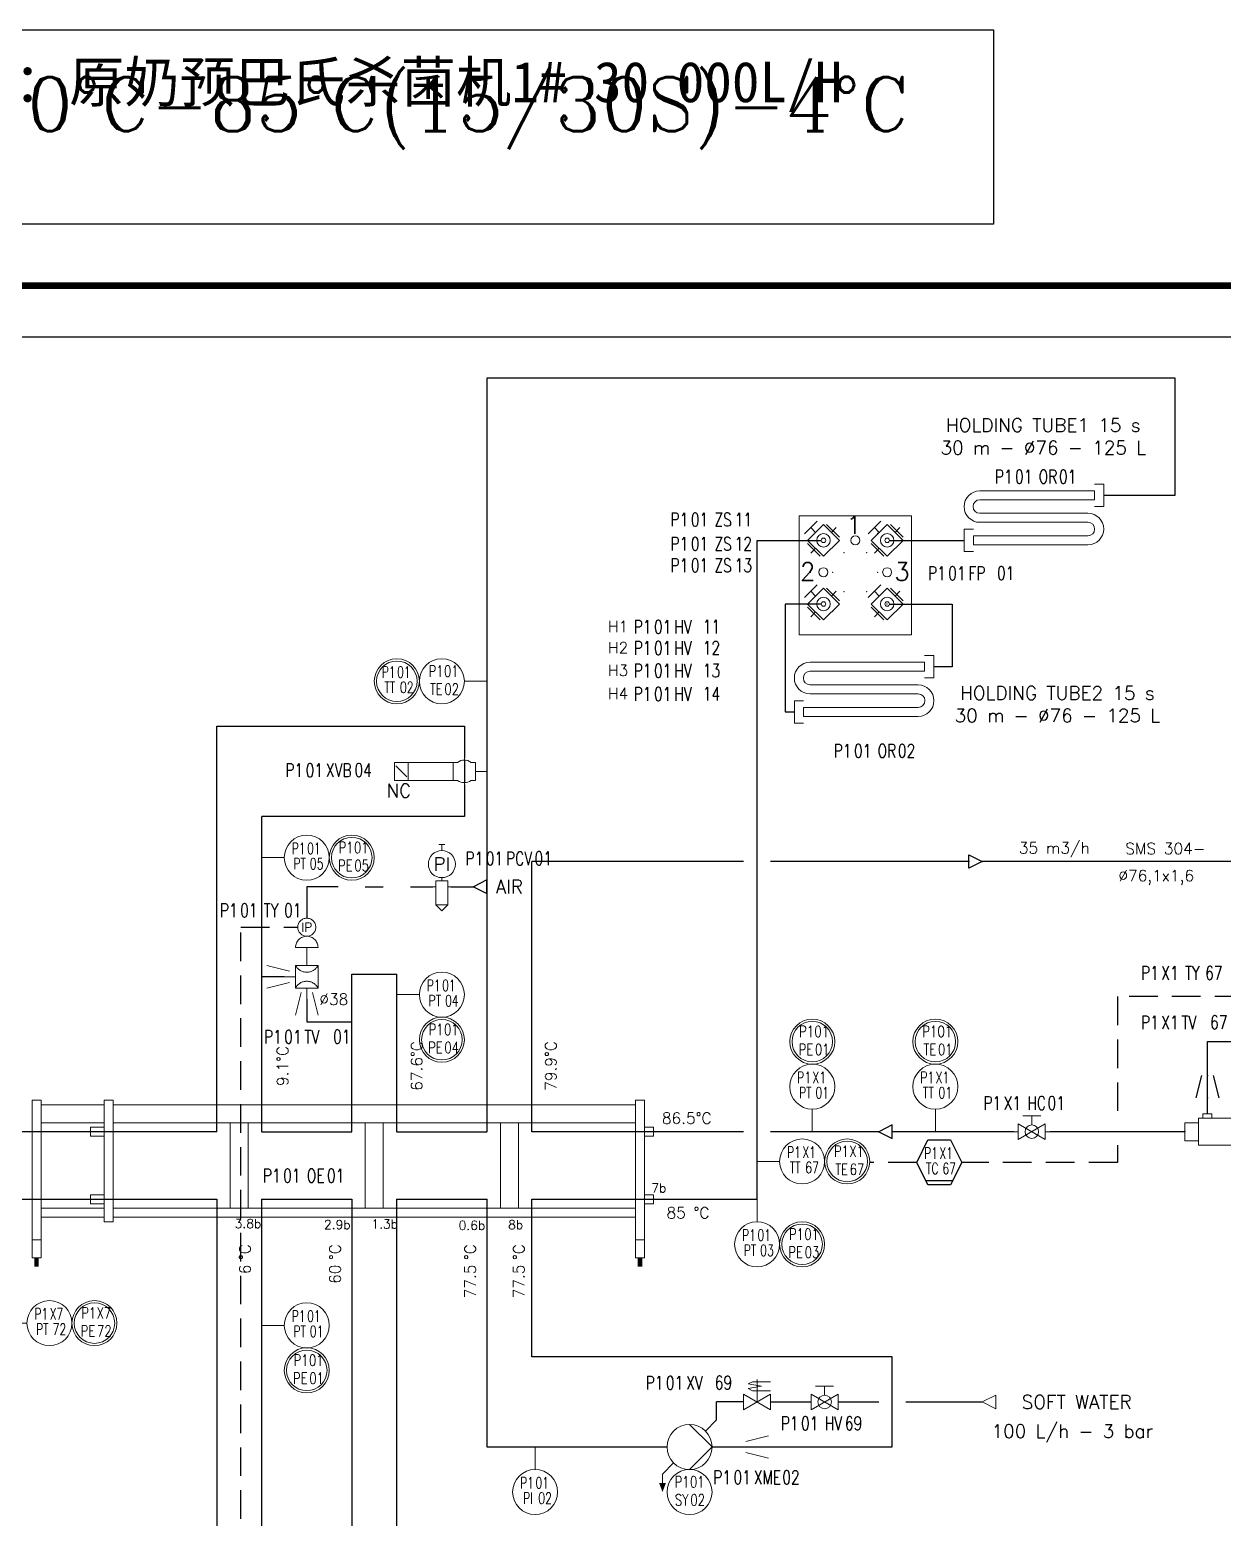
# Model space of a CAD drawing. Header units: inches. Extents: x 12482 to 13333, y 26366 to 27138.
# Drawn here: x 12854.5 to 13119.5, y 26807.5 to 27138 of the extents above; entities that cross this region are included whole.
import ezdxf
from ezdxf.enums import TextEntityAlignment as Align

# ---------------------------------------------------------------- set-up
doc = ezdxf.new("R2010")
doc.units = ezdxf.units.IN
doc.header["$MEASUREMENT"] = 0
doc.linetypes.add('ACAD_ISO02W100', pattern=[15, 12, -3])
doc.linetypes.add('DASHED2', pattern=[9.525, 6.35, -3.175])
for name, color, linetype, lineweight in [('31 Equipment', 7, 'Continuous', 9), ('33 Instruments Labels', 7, 'Continuous', 9), ('40 TXT Data', 7, 'Continuous', 9)]:
    doc.layers.add(name, color=color, linetype=linetype, lineweight=lineweight)
for name, color, linetype in [('LIAISON INSTRUMENTATION', 140, 'DASHED2'), ('MATERIEL-DIVERS', 7, 'Continuous'), ('POMPES', 7, 'Continuous'), ('REPERES', 7, 'Continuous'), ('techn-data', 7, 'Continuous'), ('techn-data-rouge', 1, 'Continuous'), ('TEXTES', 7, 'Continuous'), ('TITRE', 7, 'Continuous'), ('TUYAUTERIE-AIR INSTRUMENT', 3, 'Continuous'), ('TUYAUTERIE-EAU', 5, 'Continuous'), ('TUYAUTERIE-PROCESS', 30, 'Continuous'), ('TUYAUTERIE-VAPEUR INDUSTRIELLE', 231, 'Continuous'), ('TXT_ENG', 7, 'Continuous'), ('TXT_FR', 7, 'Continuous'), ('VANNES', 7, 'Continuous'), ('ZN', 1, 'Continuous')]:
    doc.layers.add(name, color=color, linetype=linetype)
doc.layers.get('33 Instruments Labels').off()
doc.layers.get('REPERES').off()
doc.styles.add('ROMANC', font='romanc')
doc.styles.add('ROMANS', font='ROMANS.SHX')

# ---------------------------------------------------------------- blocks, each defined once
blk = doc.blocks.new('APV-VLV-SSEAT-SW42-3')
at = {"layer": '31 Equipment', "ltscale": 38}
for p, q in [((1.25, 15.25), (-1.25, 12.75)), ((-2, 2.5), (-2, 1.5)), ((2, 2.5), (2, 1.5)), ((-2, -2.5), (-2, -1.5)), ((2, -2.5), (-2, -2.5)), ((-2, -2.5), (2, -2.5)), ((0, -2.5), (0, -5)), ((2, -2.5), (2, -1.5))]:
    blk.add_line(p, q, dxfattribs=at)
at = {"layer": '31 Equipment'}
for p, q in [((-4, 0), (-2.5, 0)), ((2.5, 0), (4, 0))]:
    blk.add_line(p, q, dxfattribs=at)
at = {"layer": '31 Equipment', "lineweight": 30}
blk.add_line((2.5, 0), (-2.5, 0), dxfattribs=at)
at = {"layer": '31 Equipment', "ltscale": 38}
for points in [[(-2, 12.5), (2, 12.5), (2, 15.5), (-2, 15.5)], [(-2, 2.5), (2, 2.5), (2, 12.5), (-2, 12.5)]]:
    blk.add_lwpolyline(points, close=True, dxfattribs=at)
for start, end in [(143.1301, 216.8699), (323.1301, 36.8699)]:
    blk.add_arc((0, 0), 2.5, start, end, dxfattribs=at)
blk = doc.blocks.new('PIPE-TEMP')
at = {"style": 'ROMANS'}
blk.add_text('%%DC', height=2.5, dxfattribs=at).set_placement((1.5, 3), align=Align.MIDDLE_LEFT)
blk.add_attdef('Temp.', text='', height=2.5, dxfattribs=at).set_placement((0.5, 3), align=Align.MIDDLE_RIGHT)
blk = doc.blocks.new('REPNORM1')
at = {"layer": 'TEXTES', "style": 'ROMANS', "width": 0.75}
for tag, p in [('ZONE', (-9.75, -1.25)), ('SOUSZONE', (-5.25, -1.25)), ('ELEMENT', (-0.75, -1.25)), ('NUM', (5.59, -1.22))]:
    blk.add_attdef(tag, p, '', height=3, dxfattribs=at)
blk = doc.blocks.new('REPNORM')
at = {"layer": 'TEXTES', "style": 'ROMANS', "width": 0.75}
for tag, p in [('ZONE', (-9.75, -1.25)), ('SOUSZONE', (-5.25, -1.25)), ('ELEMENT', (0, -1.25)), ('NUM', (4.5, -1.25))]:
    blk.add_attdef(tag, p, '', height=3, dxfattribs=at)
blk = doc.blocks.new('REPINS2')
at = {"layer": 'TEXTES', "style": 'ROMANS', "width": 0.7}
for tag, p in [('ZONE', (-3.35, 0.8)), ('SOUSZONE', (0.05, 0.8)), ('NUM', (0.7, -2.6))]:
    blk.add_attdef(tag, p, '', height=2.5, dxfattribs=at)
blk.add_attdef('ELEMENT', text='', height=2.5, dxfattribs=at).set_placement((-1.56, -2.59), align=Align.CENTER)
blk = doc.blocks.new('APV-OTH-GEN-HOLDTUB-1')
at = {"layer": '31 Equipment', "color": 7}
for p, q in [((-28.94, 12.48), (-31, 12.48)), ((-31, 12.48), (-31, 7.52)), ((-28.94, 11), (-3.5, 11)), ((-28.94, 9), (-28.94, 11)), ((-31, 7.52), (-28.94, 7.52)), ((-28.94, 9), (-3.5, 9)), ((-27.5, 6), (-3.5, 6)), ((-27.5, 4), (-3.5, 4)), ((-2.06, 1), (-27.5, 1)), ((0, 2.48), (-2.06, 2.48)), ((-2.06, 1), (-2.06, -1)), ((0, -2.48), (0, 2.48)), ((-2.06, -1), (-27.5, -1)), ((-2.06, -2.48), (0, -2.48))]:
    blk.add_line(p, q, dxfattribs=at)
for centre, radius, start, end in [((-3.5, 7.5), 3.5, 270, 90), ((-3.5, 7.5), 1.5, 270, 90), ((-27.5, 2.5), 3.5, 90, 270), ((-27.5, 2.5), 1.5, 90, 270)]:
    blk.add_arc(centre, radius, start, end, dxfattribs=at)
blk = doc.blocks.new('APV-PMP-GEN-CENTR-1')
at = {"layer": '31 Equipment', "ltscale": 38}
for p, q in [((5, 0), (0, 5)), ((-5, 0), (-7, 0)), ((5, 0), (0, -5)), ((5, 0), (7, 0))]:
    blk.add_line(p, q, dxfattribs=at)
blk.add_circle((0, 0), 5, dxfattribs=at)
blk = doc.blocks.new('APV-FCE-GEN-REDCON-1')
at = {"layer": '31 Equipment', "color": 7}
for p, q in [((-2.5, 2.5), (2.5, 1.25)), ((2.5, 1.25), (2.5, 1.25)), ((2.5, -1.25), (-2.5, -2.5))]:
    blk.add_line(p, q, dxfattribs=at)
blk = doc.blocks.new('APV-PMP-GEN-FLUSH-1')
at = {"layer": '31 Equipment', "color": 7}
for p, q in [((-3.54, 3.54), (-6, 6)), ((5.99, -6), (3.53, -3.54))]:
    blk.add_line(p, q, dxfattribs=at)
at = {"layer": '31 Equipment', "linetype": 'ACAD_ISO02W100', "ltscale": 38}
blk.add_line((6, -6), (6, -8), dxfattribs=at)
at = {"layer": '31 Equipment'}
blk.add_lwpolyline([(6, -10, 0, 1.5, 0), (6, -8, 1.5, 1.5, 0)], format="xyseb", dxfattribs=at)
blk = doc.blocks.new('APV-VLVM-BALL-KHV+MF-1')
at = {"layer": '31 Equipment'}
for p, q in [((-2, 3.5), (2, 3.5)), ((0, 1.5), (0, 3.5)), ((-3, 1.734), (-3, -1.734)), ((-3, -1.734), (3, 1.734)), ((3, -1.734), (-3, 1.734)), ((3, 1.734), (3, -1.734))]:
    blk.add_line(p, q, dxfattribs=at)
at = {"layer": '31 Equipment', "ltscale": 38}
for p, q in [((-3, 0), (-4, 0)), ((3, 0), (4, 0))]:
    blk.add_line(p, q, dxfattribs=at)
at = {"layer": '31 Equipment'}
blk.add_circle((0, 0), 1.5, dxfattribs=at)
blk = doc.blocks.new('APV-VLV-SOLV-22-1')
at = {"layer": '31 Equipment', "linetype": 'ACAD_ISO02W100', "ltscale": 38}
for p, q in [((-1, 4.5), (-2, 4)), ((-2, 4), (1, 3.5)), ((-2, 3), (1, 3.5)), ((3, 4.5), (-1, 4.5)), ((0, 0), (0, 5)), ((-1, 2.5), (-2, 3)), ((3, 2.5), (-1, 2.5))]:
    blk.add_line(p, q, dxfattribs=at)
at = {"layer": '31 Equipment', "ltscale": 38}
for p, q in [((-3, 0), (-4, 0)), ((3, 0), (4, 0))]:
    blk.add_line(p, q, dxfattribs=at)
at = {"layer": '31 Equipment'}
for p, q in [((-3, 1.734), (-3, -1.734)), ((-3, -1.734), (3, 1.734)), ((3, -1.734), (-3, 1.734)), ((3, 1.734), (3, -1.734))]:
    blk.add_line(p, q, dxfattribs=at)
blk = doc.blocks.new('APV-SIGN-ARW-FLOW-1')
at = {"layer": '31 Equipment'}
for p, q in [((-1.5, -1.5), (-1.5, 1.5)), ((-1.5, 1.5), (1.5, 0)), ((1.5, 0), (-1.5, -1.5))]:
    blk.add_line(p, q, dxfattribs=at)
blk = doc.blocks.new('FLE23-A')
at = {"color": 7}
for p, q in [((0, 1.5), (-3, 0)), ((-3, 0), (0, -1.5)), ((0, -1.5), (0, 1.5))]:
    blk.add_line(p, q, dxfattribs=at)
at = {"layer": 'MATERIEL-DIVERS', "color": 7, "extrusion": (-1, 0, 0)}
blk.add_point((-3, 0), dxfattribs=at)
at = {"layer": 'MATERIEL-DIVERS', "color": 2}
for p in [(-3, 0), (0, 0)]:
    blk.add_point(p, dxfattribs=at)
at = {"layer": 'MATERIEL-DIVERS', "color": 7, "extrusion": (1, 0, 0)}
blk.add_point((0, 0), dxfattribs=at)
blk = doc.blocks.new('FLE23')
at = {"color": 7}
for p, q in [((0, -1.5), (0, 1.5)), ((0, 1.5), (3, 0)), ((3, 0), (0, -1.5))]:
    blk.add_line(p, q, dxfattribs=at)
at = {"layer": 'MATERIEL-DIVERS', "color": 2}
for p in [(0, 0), (3, 0)]:
    blk.add_point(p, dxfattribs=at)
at = {"layer": 'MATERIEL-DIVERS', "color": 7, "extrusion": (-1, 0, 0)}
blk.add_point((0, 0), dxfattribs=at)
at = {"layer": 'MATERIEL-DIVERS', "color": 7, "extrusion": (1, 0, 0)}
blk.add_point((3, 0), dxfattribs=at)
blk = doc.blocks.new('CR')
at = {"color": 7}
for p, q in [((-2.5, 2.5), (2.5, 1.25)), ((2.5, 1.25), (2.5, 1.25)), ((2.5, -1.25), (-2.5, -2.5))]:
    blk.add_line(p, q, dxfattribs=at)
at = {"color": 7, "extrusion": (-1, 0, 0)}
blk.add_point((-2.5, 0), dxfattribs=at)
at = {"color": 7, "extrusion": (1, 0, 0)}
blk.add_point((2.5, 0), dxfattribs=at)
blk = doc.blocks.new('APV-HEX-TUB-11')
at = {"layer": '31 Equipment'}
for p, q in [((4, 3), (4, 4)), ((4, 4), (6, 4)), ((6, 4), (6, 3)), ((3, 2), (0, 2)), ((0, 2), (0, -2)), ((47, 3), (3, 3)), ((3, 3), (3, -3)), ((47, -3), (47, 3)), ((47, 2), (50, 2)), ((50, 2), (50, -2)), ((0, -2), (3, -2)), ((3, -3), (47, -3)), ((44, -4), (44, -3)), ((46, -3), (46, -4)), ((50, -2), (47, -2)), ((46, -4), (44, -4))]:
    blk.add_line(p, q, dxfattribs=at)
at = {"layer": '31 Equipment', "ltscale": 38}
for p in [(5, 4), (0, 0), (50, 0), (45, -4)]:
    blk.add_point(p, dxfattribs=at)
blk = doc.blocks.new('APV-HEX-PLAT-14')
at = {"layer": '31 Equipment'}
for p, q in [((-1, 2), (-1, 37)), ((-1, 37), (1, 37)), ((1, 37), (1, 2)), ((17, 37), (15, 37)), ((15, 37), (15, 10)), ((17, 10), (17, 37)), ((135, 37), (133, 37)), ((133, 37), (133, 2)), ((135, 37), (135, 2)), ((1, 36), (15, 36)), ((17, 36), (133, 36)), ((15, 32), (1, 32)), ((15, 31), (12, 31)), ((12, 31), (12, 29)), ((17, 32), (133, 32)), ((43, 13), (43, 32)), ((47, 32), (47, 13)), ((73, 13), (73, 32)), ((77, 32), (77, 13)), ((103, 13), (103, 32)), ((107, 32), (107, 13)), ((135, 31), (137, 31)), ((137, 31), (137, 29)), ((12, 29), (15, 29)), ((137, 29), (135, 29)), ((12, 14), (12, 16)), ((12, 16), (15, 16)), ((15, 14), (12, 14)), ((135, 16), (137, 16)), ((137, 14), (135, 14)), ((137, 16), (137, 14)), ((15, 13), (1, 13)), ((1, 11), (15, 11)), ((15, 10), (17, 10)), ((17, 13), (133, 13)), ((17, 11), (133, 11)), ((-1, 6), (1, 6)), ((133, 6), (135, 6)), ((1, 2), (-1, 2)), ((133, 2), (135, 2))]:
    blk.add_line(p, q, dxfattribs=at)
at = {"layer": '31 Equipment', "ltscale": 38}
for p in [(-5, 30), (40, 30), (50, 30), (70, 30), (80, 30), (100, 30), (110, 30), (140, 30), (-5, 15), (40, 15), (50, 15), (70, 15), (80, 15), (100, 15), (110, 15), (140, 15)]:
    blk.add_point(p, dxfattribs=at)
at = {"layer": '31 Equipment'}
for points in [[(0.5, 2), (-0.5, 2), (0.5, 0), (-0.5, 0)], [(134.5, 2), (133.5, 2), (134.5, 0), (133.5, 0)]]:
    blk.add_trace(points, dxfattribs=at)
blk = doc.blocks.new('APV-PNE-GEN-PRESREGL-1')
at = {"layer": '31 Equipment', "color": 7}
for p, q in [((-0.67, 9.33), (0.67, 9.33)), ((0, 8), (0, 9.33)), ((-1.33, 0), (-2, 0)), ((-1.33, -4), (-1.33, 1.33)), ((-1.33, 1.33), (1.33, 1.33)), ((1.33, 1.33), (1.33, -4)), ((1.33, 0), (2, 0)), ((-1.33, -4), (0, -5.33)), ((1.33, -4), (-1.33, -4)), ((0, -5.33), (1.33, -4))]:
    blk.add_line(p, q, dxfattribs=at)
at = {"layer": '31 Equipment'}
blk.add_line((0, 2), (0, 1.33), dxfattribs=at)
blk.add_circle((0, 5), 3, dxfattribs=at)
at = {"layer": '31 Equipment', "style": 'ROMANS'}
blk.add_text('PI', height=3, dxfattribs=at).set_placement((0, 5), align=Align.MIDDLE)
blk = doc.blocks.new('APV-VLV-IPCNV-GEN-1')
at = {"layer": '31 Equipment', "linetype": 'ACAD_ISO02W100', "ltscale": 38}
blk.add_circle((0, 0), 2, dxfattribs=at)
at = {"layer": '31 Equipment', "style": 'ROMANS'}
blk.add_text('IP', height=2, dxfattribs=at).set_placement((0, 0), align=Align.MIDDLE)
blk = doc.blocks.new('APV-INS-M-L-SY')
at = {"layer": '31 Equipment', "color": 7}
blk.add_circle((0, 0), 5, dxfattribs=at)
blk = doc.blocks.new('APV-VLV-MODUL-RG+RGE-2')
at = {"layer": '31 Equipment', "linetype": 'ACAD_ISO02W100', "ltscale": 38}
for p, q in [((2.5, 6.5), (-2.5, 6.5)), ((0, 2.5), (0, 6.5)), ((2.5, 2.5), (-2.5, 2.5)), ((-2.5, 2.5), (-2.5, -2.5)), ((2.5, -2.5), (2.5, 2.5)), ((2.5, 0), (5, 0)), ((-2.5, -2.5), (2.5, -2.5)), ((0, -2.5), (0, -5))]:
    blk.add_line(p, q, dxfattribs=at)
for centre, radius, start, end in [((0, 6.5), 2.5, 0, 180), ((0, 3.83), 2.83, 208.0725, 331.9275), ((0, -3.83), 2.83, 28.0725, 151.9275)]:
    blk.add_arc(centre, radius, start, end, dxfattribs=at)
blk = doc.blocks.new('APV-INS-M-L-PE')
at = {"layer": '31 Equipment', "color": 7}
blk.add_line((0, -5), (0, -10), dxfattribs=at)
blk.add_circle((0, 0), 5, dxfattribs=at)
blk = doc.blocks.new('REPINS')
at = {"layer": 'TEXTES', "style": 'ROMANS', "width": 0.75}
for tag, p in [('ZONE', (-3.3, 1)), ('SOUSZONE', (0.1, 1)), ('NUM', (0.2, -3))]:
    blk.add_attdef(tag, p, '', height=2.5, dxfattribs=at)
blk.add_attdef('ELEMENT', text='', height=2.5, dxfattribs=at).set_placement((-0.2, -3), align=Align.RIGHT)
blk = doc.blocks.new('APV-INS-F-L-PT')
at = {"layer": '31 Equipment'}
for radius in [5, 4.5]:
    blk.add_circle((0, 0), radius, dxfattribs=at)
blk = doc.blocks.new('DP')
at = {"color": 5}
blk.add_circle((0, 0), 1, dxfattribs=at)
blk = doc.blocks.new('APV-VLVM-BFLY-SVS-1')
at = {"layer": '31 Equipment', "ltscale": 38}
for p, q in [((-2, 4), (2, 4)), ((0, 2.5), (0, 4)), ((-2.5, 0), (-4, 0)), ((2.5, 2.5), (-2.5, 2.5)), ((-2.5, 2.5), (-2.5, -2.5)), ((2.5, -2.5), (2.5, 2.5)), ((2.5, 0), (4, 0)), ((-2.5, -2.5), (2.5, -2.5))]:
    blk.add_line(p, q, dxfattribs=at)
at = {"layer": '31 Equipment'}
for p, q in [((-3, 2), (-3, -2)), ((3, -2), (3, 2))]:
    blk.add_line(p, q, dxfattribs=at)
at = {"layer": '31 Equipment', "ltscale": 38}
blk.add_circle((0, 0), 1.5, dxfattribs=at)

msp = doc.modelspace()

# ---------------------------------------------------------------- linework, layer by layer
at = {"layer": '31 Equipment'}
for p, q in [((13025.27, 27003.62), (13025.27, 27030.03)), ((13025.27, 27030.03), (13050.27, 27030.03)), ((13050.27, 27030.03), (13050.27, 27003.62)), ((13025.27, 27003.62), (13050.27, 27003.62))]:
    msp.add_line(p, q, dxfattribs=at)
at = {"layer": '31 Equipment', "lineweight": -3}
for p, q in [((13051.41, 26886.5), (13053.91, 26891.5)), ((13053.91, 26891.5), (13058.91, 26891.5)), ((13058.91, 26891.5), (13061.41, 26886.5)), ((13053.91, 26881.5), (13051.41, 26886.5)), ((13061.41, 26886.5), (13058.91, 26881.5)), ((13053.41, 26882.5), (13059.41, 26882.5)), ((13058.91, 26881.5), (13053.91, 26881.5))]:
    msp.add_line(p, q, dxfattribs=at)
at = {"layer": '31 Equipment'}
for centre in [(13030.7, 27024.6), (13044.84, 27024.6), (13030.7, 27010.46), (13044.84, 27010.46)]:
    msp.add_circle(centre, 0.5, dxfattribs=at)
at = {"layer": '31 Equipment', "ltscale": 38}
for p in [(13042.77, 27026.19), (13035.27, 27021.86), (13040.27, 27021.86), (13027.77, 27017.53), (13032.77, 27017.53), (13042.77, 27017.53), (13035.27, 27013.2), (13040.27, 27013.2), (13032.77, 27008.87), (13044.84, 27010.46)]:
    msp.add_point(p, dxfattribs=at)
at = {"layer": 'LIAISON INSTRUMENTATION'}
for p, q in [((12901.33, 26938.71), (12913.96, 26938.71)), ((12901.33, 26788.31), (12901.33, 26938.71)), ((13123.96, 26923.31), (13095.96, 26923.31)), ((13095.96, 26923.31), (13095.96, 26896.31)), ((13095.96, 26890.31), (13095.96, 26886.5)), ((13051.41, 26886.5), (13040.96, 26886.5)), ((13095.96, 26886.5), (13061.41, 26886.5))]:
    msp.add_line(p, q, dxfattribs=at)
at = {"layer": 'MATERIEL-DIVERS'}
msp.add_lwpolyline([(13068.46, 27137.95), (13068.46, 27094.83), (12791.14, 27094.83), (12791.14, 27137.95)], close=True, dxfattribs=at)
at = {"layer": 'TUYAUTERIE-AIR INSTRUMENT'}
for p, q in [((12922.96, 26947.71), (12915.96, 26947.71)), ((12915.96, 26947.71), (12915.96, 26940.71)), ((12928.96, 26947.71), (12932.96, 26947.71)), ((12938.96, 26947.71), (12943.96, 26947.71)), ((12947.96, 26947.71), (12952.96, 26947.71))]:
    msp.add_line(p, q, dxfattribs=at)
at = {"layer": 'TUYAUTERIE-EAU'}
for p, q in [((12965.96, 26893.31), (12965.96, 26953.31)), ((13012.96, 26953.31), (12965.96, 26953.31)), ((13062.96, 26953.31), (13018.96, 26953.31)), ((13205.94, 26953.31), (13065.96, 26953.31)), ((13012.96, 26893.31), (12965.96, 26893.31)), ((13042.96, 26893.31), (13018.96, 26893.31)), ((13072.96, 26893.31), (13045.96, 26893.31)), ((13110.96, 26893.31), (13080.96, 26893.31)), ((12848.82, 26878.31), (12895.96, 26878.31)), ((12895.96, 26878.31), (12895.96, 26783.31)), ((13006.96, 26829.31), (13006.96, 26833.31)), ((13012.96, 26833.31), (13006.96, 26833.31)), ((13018.96, 26833.31), (13027.96, 26833.31)), ((13033.96, 26833.31), (13042.96, 26833.31)), ((13048.96, 26833.31), (13065.96, 26833.31))]:
    msp.add_line(p, q, dxfattribs=at)
at = {"layer": 'TUYAUTERIE-PROCESS'}
for p, q in [((12675.96, 27069.78), (13319.32, 27069.78)), ((12955.96, 27060.57), (12955.96, 26893.31)), ((13108.82, 27060.57), (12955.96, 27060.57)), ((13108.82, 27034.6), (13108.82, 27060.57)), ((13092.92, 27034.6), (13108.82, 27034.6)), ((13015.96, 26878.31), (13015.96, 27024.6)), ((13015.96, 27024.6), (13030.2, 27024.6)), ((13045.34, 27024.6), (13061.92, 27024.6)), ((12895.96, 26893.31), (12895.96, 26983.31)), ((12895.96, 26983.31), (12950.96, 26983.31)), ((12950.96, 26983.31), (12950.96, 26976.31)), ((12950.96, 26970.31), (12950.96, 26963.31)), ((12905.96, 26893.31), (12905.96, 26963.31)), ((12950.96, 26963.31), (12905.96, 26963.31)), ((12910.96, 26927.71), (12905.96, 26927.71)), ((12925.96, 26893.31), (12925.96, 26928.31)), ((12925.96, 26928.31), (12935.96, 26928.31)), ((12935.96, 26893.31), (12935.96, 26928.31)), ((12915.96, 26922.71), (12915.96, 26917.71)), ((12915.96, 26917.71), (12925.96, 26917.71)), ((12895.96, 26893.31), (12845.96, 26893.31)), ((12905.96, 26893.31), (12925.96, 26893.31)), ((12935.96, 26893.31), (12955.96, 26893.31)), ((12905.96, 26764.81), (12905.96, 26878.31)), ((12905.96, 26878.31), (12925.96, 26878.31)), ((12925.96, 26878.31), (12925.96, 26764.81)), ((12935.96, 26764.81), (12935.96, 26878.31)), ((12935.96, 26878.31), (12955.96, 26878.31)), ((12955.96, 26878.31), (12955.96, 26823.31)), ((12965.96, 26843.31), (12965.96, 26878.31)), ((12965.96, 26878.31), (13015.96, 26878.31)), ((13045.96, 26843.31), (12965.96, 26843.31)), ((13045.96, 26823.31), (13045.96, 26843.31)), ((12955.96, 26823.31), (12995.96, 26823.31)), ((13005.96, 26823.31), (13045.96, 26823.31))]:
    msp.add_line(p, q, dxfattribs=at)
for points in [[(13030.2, 27010.46), (13022.18, 27010.46), (13022.18, 26986.49), (13024.23, 26986.52)], [(13045.32, 27010.4), (13059.29, 27010.4), (13059.29, 26996.52), (13055.23, 26996.52)]]:
    msp.add_lwpolyline(points, dxfattribs=at)
at = {"layer": 'TUYAUTERIE-VAPEUR INDUSTRIELLE'}
for p, q in [((13115.96, 26913.31), (13122.98, 26913.31)), ((13115.96, 26897.31), (13115.96, 26913.31))]:
    msp.add_line(p, q, dxfattribs=at)
at = {"layer": 'ZN', "const_width": 1.5}
msp.add_lwpolyline([(12483.22, 27081.15), (13332, 27081.15), (13332, 26367), (12483.22, 26367)], close=True, dxfattribs=at)

# ---------------------------------------------------------------- block references
at = {"layer": '31 Equipment', "xscale": -1}
for name, p in [('APV-OTH-GEN-HOLDTUB-1', (13061.92, 27024.6)), ('APV-OTH-GEN-HOLDTUB-1', (13024.23, 26986.52)), ('APV-VLV-MODUL-RG+RGE-2', (12915.96, 26927.71)), ('APV-PMP-GEN-FLUSH-1', (13000.96, 26823.31))]:
    msp.add_blockref(name, p, dxfattribs=at)
at = {"layer": '31 Equipment'}
for name, p, rotation in [('DP', (13037.77, 27024.6), 90), ('DP', (13030.7, 27017.53), 90), ('DP', (13044.84, 27017.53), 90), ('APV-VLV-SSEAT-SW42-3', (12950.96, 26973.31), 90), ('APV-FCE-GEN-REDCON-1', (12915.96, 26921.71), 90), ('APV-SIGN-ARW-FLOW-1', (13067.46, 26833.31), 180)]:
    msp.add_blockref(name, p, dxfattribs=dict(at, rotation=rotation))
for name, p in [('APV-PNE-GEN-PRESREGL-1', (12945.96, 26947.71)), ('APV-VLV-IPCNV-GEN-1', (12915.96, 26938.71)), ('APV-FCE-GEN-REDCON-1', (12909.63, 26927.71)), ('APV-HEX-PLAT-14', (12855.96, 26863.31)), ('APV-VLVM-BALL-KHV+MF-1', (13076.96, 26893.31)), ('APV-HEX-TUB-11', (13110.96, 26893.31)), ('APV-VLV-SOLV-22-1', (13015.96, 26833.31)), ('APV-VLVM-BALL-KHV+MF-1', (13030.96, 26833.31))]:
    msp.add_blockref(name, p, dxfattribs=at)
at = {"layer": '33 Instruments Labels'}
for name, p in [('APV-INS-F-L-PT', (12935.96, 26993.31)), ('APV-INS-M-L-PE', (13028.22, 26903.31)), ('APV-INS-M-L-PE', (13055.55, 26903.31))]:
    msp.add_blockref(name, p, dxfattribs=at)
at = {"layer": '33 Instruments Labels', "xscale": -1, "rotation": 90}
msp.add_blockref('APV-INS-M-L-PE', (12945.96, 26993.31), dxfattribs=at)
at = {"layer": '33 Instruments Labels'}
for p, rotation in [((12915.96, 26954.15), 270), ((12945.96, 26923.74), 270), ((13025.96, 26886.7), 270), ((13015.96, 26868.31), 180), ((12858.82, 26850.81), 270), ((12915.96, 26850.32), 270), ((12966.67, 26813.31), 180)]:
    msp.add_blockref('APV-INS-M-L-PE', p, dxfattribs=dict(at, rotation=rotation))
at = {"layer": '33 Instruments Labels', "xscale": -1}
for p in [(12925.96, 26954.15), (12945.96, 26913.74), (13028.22, 26913.31), (13055.55, 26913.31), (13035.96, 26886.7), (13025.96, 26868.31), (12868.82, 26850.81), (12915.96, 26840.32)]:
    msp.add_blockref('APV-INS-F-L-PT', p, dxfattribs=at)
at = {"layer": 'MATERIEL-DIVERS'}
for name, p in [('FLE23', (13062.96, 26953.31)), ('FLE23-A', (13045.96, 26893.31))]:
    msp.add_blockref(name, p, dxfattribs=at)
for name, p, rotation in [('CR', (13115.96, 26903.31), 90), ('APV-FCE-GEN-REDCON-1', (13015.96, 26823.31), 180)]:
    msp.add_blockref(name, p, dxfattribs=dict(at, rotation=rotation))
at = {"layer": 'POMPES'}
msp.add_blockref('APV-PMP-GEN-CENTR-1', (13000.96, 26823.31), dxfattribs=at)
at = {"layer": 'REPERES'}
for name, p, values in [('REPNORM', (13078.49, 27038.48), {'ZONE': 'P1', 'SOUSZONE': '01', 'ELEMENT': 'OR', 'NUM': '01'}), ('REPNORM', (13006.48, 27028.96), {'ZONE': 'P1', 'SOUSZONE': '01', 'ELEMENT': 'ZS', 'NUM': '11'}), ('REPNORM', (13006.48, 27023.58), {'ZONE': 'P1', 'SOUSZONE': '01', 'ELEMENT': 'ZS', 'NUM': '12'}), ('REPNORM', (13006.48, 27018.79), {'ZONE': 'P1', 'SOUSZONE': '01', 'ELEMENT': 'ZS', 'NUM': '13'}), ('REPNORM1', (13063.65, 27017.04, 0), {'ZONE': 'P1', 'SOUSZONE': '01', 'ELEMENT': 'FP', 'NUM': '01'}), ('REPNORM1', (12998.31, 27005.14), {'ZONE': 'P1', 'SOUSZONE': '01', 'ELEMENT': 'HV', 'NUM': '11'}), ('REPNORM1', (12998.31, 27000.44), {'ZONE': 'P1', 'SOUSZONE': '01', 'ELEMENT': 'HV', 'NUM': '12'}), ('REPINS2', (12935.96, 26993.31), {'ZONE': 'P1', 'SOUSZONE': '01', 'NUM': '02', 'ELEMENT': 'TT'}), ('REPINS', (12946.34, 26993.31), {'ZONE': 'P1', 'SOUSZONE': '01', 'ELEMENT': 'TE', 'NUM': '02'}), ('REPNORM1', (12998.31, 26995.41), {'ZONE': 'P1', 'SOUSZONE': '01', 'ELEMENT': 'HV', 'NUM': '13'}), ('REPNORM1', (12998.31, 26990.25), {'ZONE': 'P1', 'SOUSZONE': '01', 'ELEMENT': 'HV', 'NUM': '14'}), ('REPNORM', (13042.72, 26977.61), {'ZONE': 'P1', 'SOUSZONE': '01', 'ELEMENT': 'OR', 'NUM': '02'}), ('REPNORM1', (12920.96, 26973.31), {'ZONE': 'P1', 'SOUSZONE': '01', 'ELEMENT': 'XVB', 'NUM': '04'}), ('REPINS2', (12915.96, 26954.15), {'ZONE': 'P1', 'SOUSZONE': '01', 'NUM': '05', 'ELEMENT': 'PT'}), ('REPINS', (12926.34, 26954.15), {'ZONE': 'P1', 'SOUSZONE': '01', 'ELEMENT': 'PE', 'NUM': '05'}), ('REPNORM1', (12960.96, 26953.71), {'ZONE': 'P1', 'SOUSZONE': '01', 'ELEMENT': 'PCV', 'NUM': '01'}), ('REPNORM', (12906.42, 26942.2), {'ZONE': 'P1', 'SOUSZONE': '01', 'ELEMENT': 'TY', 'NUM': '01'}), ('REPNORM', (13110.96, 26928.31), {'ZONE': 'P1', 'SOUSZONE': 'X1', 'ELEMENT': 'TY', 'NUM': '67'}), ('REPINS2', (12945.96, 26923.74), {'ZONE': 'P1', 'SOUSZONE': '01', 'NUM': '04', 'ELEMENT': 'PT'}), ('REPNORM1', (12916.21, 26914.11), {'ZONE': 'P1', 'SOUSZONE': '01', 'ELEMENT': 'TV', 'NUM': '01'}), ('REPINS', (12946.34, 26913.74), {'ZONE': 'P1', 'SOUSZONE': '01', 'ELEMENT': 'PE', 'NUM': '04'}), ('REPINS', (13028.6, 26913.31), {'ZONE': 'P1', 'SOUSZONE': '01', 'ELEMENT': 'PE', 'NUM': '01'}), ('REPINS', (13055.93, 26913.31), {'ZONE': 'P1', 'SOUSZONE': '01', 'ELEMENT': 'TE', 'NUM': '01'}), ('REPNORM1', (13110.96, 26917.31), {'ZONE': 'P1', 'SOUSZONE': 'X1', 'ELEMENT': 'TV', 'NUM': '67'}), ('REPINS2', (13028.22, 26903.31), {'ZONE': 'P1', 'SOUSZONE': 'X1', 'NUM': '01', 'ELEMENT': 'PT'}), ('REPINS2', (13055.55, 26903.31), {'ZONE': 'P1', 'SOUSZONE': 'X1', 'NUM': '01', 'ELEMENT': 'TT'}), ('REPNORM', (13075.96, 26899.41), {'ZONE': 'P1', 'SOUSZONE': 'X1', 'ELEMENT': 'HC', 'NUM': '01'}), ('REPINS2', (13025.96, 26886.7), {'ZONE': 'P1', 'SOUSZONE': 'X1', 'NUM': '67', 'ELEMENT': 'TT'}), ('REPINS', (13036.34, 26886.7), {'ZONE': 'P1', 'SOUSZONE': 'X1', 'ELEMENT': 'TE', 'NUM': '67'}), ('REPINS2', (13056.41, 26886.5), {'ZONE': 'P1', 'SOUSZONE': 'X1', 'NUM': '67', 'ELEMENT': 'TC'}), ('REPNORM', (12915.96, 26883.31), {'ZONE': 'P1', 'SOUSZONE': '01', 'ELEMENT': 'OE', 'NUM': '01'}), ('REPINS2', (13015.96, 26868.31), {'ZONE': 'P1', 'SOUSZONE': '01', 'NUM': '03', 'ELEMENT': 'PT'}), ('REPINS', (13026.34, 26868.31), {'ZONE': 'P1', 'SOUSZONE': '01', 'ELEMENT': 'PE', 'NUM': '03'}), ('REPINS2', (12858.82, 26850.81), {'ZONE': 'P1', 'SOUSZONE': 'X7', 'NUM': '72', 'ELEMENT': 'PT'}), ('REPINS', (12869.2, 26850.81), {'ZONE': 'P1', 'SOUSZONE': 'X7', 'ELEMENT': 'PE', 'NUM': '72'}), ('REPINS2', (12915.96, 26850.32), {'ZONE': 'P1', 'SOUSZONE': '01', 'NUM': '01', 'ELEMENT': 'PT'}), ('REPINS', (12916.34, 26840.32), {'ZONE': 'P1', 'SOUSZONE': '01', 'ELEMENT': 'PE', 'NUM': '01'}), ('REPNORM1', (13000.96, 26837.31), {'ZONE': 'P1', 'SOUSZONE': '01', 'ELEMENT': 'XV', 'NUM': '69'}), ('REPNORM', (13030.96, 26828.31), {'ZONE': 'P1', 'SOUSZONE': '01', 'ELEMENT': 'HV', 'NUM': '69'}), ('REPINS', (13000.96, 26813.31), {'ZONE': 'P1', 'SOUSZONE': '01', 'ELEMENT': 'SY', 'NUM': '02'}), ('REPNORM1', (13015.96, 26816.31), {'ZONE': 'P1', 'SOUSZONE': '01', 'ELEMENT': 'XME', 'NUM': '02'}), ('REPINS2', (12966.67, 26813.31), {'ZONE': 'P1', 'SOUSZONE': '01', 'NUM': '02', 'ELEMENT': 'PI'})]:
    msp.add_blockref(name, p, dxfattribs=at).add_auto_attribs(values)
at = {"layer": 'techn-data-rouge'}
ref = msp.add_blockref('PIPE-TEMP', (12905.24, 26863.31), dxfattribs=dict(at, rotation=90))
ref.add_attrib('Temp.', '6', dxfattribs={"layer": 'techn-data', "color": 1, "height": 2.5, "rotation": 90, "style": 'ROMANS'}).set_placement((12902.24, 26863.81), align=Align.MIDDLE_RIGHT)
ref = msp.add_blockref('PIPE-TEMP', (12925.24, 26863.31), dxfattribs=dict(at, rotation=90))
ref.add_attrib('Temp.', '60', dxfattribs={"layer": 'techn-data', "color": 1, "height": 2.5, "rotation": 90, "style": 'ROMANS'}).set_placement((12922.24, 26863.81), align=Align.MIDDLE_RIGHT)
ref = msp.add_blockref('PIPE-TEMP', (12955.24, 26863.31), dxfattribs=dict(at, rotation=90))
ref.add_attrib('Temp.', '77.5', dxfattribs={"layer": 'techn-data', "color": 1, "height": 2.5, "rotation": 90, "style": 'ROMANS'}).set_placement((12952.24, 26863.81), align=Align.MIDDLE_RIGHT)
ref = msp.add_blockref('PIPE-TEMP', (12966.05, 26863.31), dxfattribs=dict(at, rotation=90))
ref.add_attrib('Temp.', '77.5', dxfattribs={"layer": 'techn-data', "color": 1, "height": 2.5, "rotation": 90, "style": 'ROMANS'}).set_placement((12963.05, 26863.81), align=Align.MIDDLE_RIGHT)
at = {"layer": 'TITRE', "xscale": -1}
msp.add_blockref('FLE23', (12955.96, 26947.71), dxfattribs=at)
at = {"layer": 'VANNES', "rotation": 45.00000000000933}
for p in [(13030.7, 27024.6), (13044.84, 27024.6), (13030.7, 27010.46), (13044.84, 27010.46)]:
    msp.add_blockref('APV-VLVM-BFLY-SVS-1', p, dxfattribs=at)
at = {"layer": 'VANNES'}
msp.add_blockref('APV-INS-M-L-SY', (13000.96, 26813.31), dxfattribs=at)
msp.add_blockref('APV-INS-M-L-SY', (13000.96, 26813.31), dxfattribs=at)

# ---------------------------------------------------------------- texts
at = {"layer": '40 TXT Data', "char_height": 4, "attachment_point": 5, "style": 'ROMANS'}
for s, insert in [('1', (13037.47, 27028.03)), ('2', (13027.19, 27017.65)), ('3', (13048.14, 27017.65))]:
    msp.add_mtext(s, dxfattribs=dict(at, insert=insert))
at = {"layer": 'techn-data', "color": 0, "style": 'ROMANS'}
for s, p in [('H1', (12985.1, 27005.46)), ('H2', (12985.1, 27000.77)), ('H3', (12985.1, 26995.74)), ('H4', (12985.1, 26990.57))]:
    msp.add_text(s, height=2.5, dxfattribs=at).set_placement(p, align=Align.MIDDLE_CENTER)
at = {"layer": 'techn-data', "color": 1, "style": 'ROMANS'}
for s, height, p in [('35 m3/h', 2.5, (13081.96, 26956.31)), ('86.5°C', 2.5, (13000.34, 26896.31)), ('7b', 2, (12994.16, 26880.83)), ('85 °C', 2.5, (13000.62, 26875.31)), ('3.8b', 2, (12902.91, 26872.91)), ('2.9b', 2, (12922.74, 26872.69)), ('1.3b', 2, (12933.27, 26872.81)), ('0.6b', 2, (12952.65, 26872.51)), ('8b', 2, (12962.35, 26872.67))]:
    msp.add_text(s, height=height, dxfattribs=at).set_placement(p, align=Align.MIDDLE_CENTER)
at = {"layer": 'techn-data', "style": 'ROMANS'}
for s, p in [('SMS 304-', (13106.6, 26956.16)), ('%%C76,1x1,6', (13104.6, 26950.16)), ('%%C38', (12921.96, 26922.71))]:
    msp.add_text(s, height=2.5, dxfattribs=at).set_placement(p, align=Align.MIDDLE_CENTER)
at = {"layer": 'techn-data', "color": 1, "style": 'ROMANS'}
for s, p in [('67.6°C', (12940.37, 26907.91)), ('79.9°C', (12970.16, 26907.91)), ('9.1°C', (12910.59, 26907.91))]:
    msp.add_text(s, height=2.5, rotation=90, dxfattribs=at).set_placement(p, align=Align.MIDDLE_CENTER)
msp.add_text('100 L/h - 3 bar', height=3, dxfattribs=at).set_placement((13085.96, 26826.6), align=Align.MIDDLE)
at = {"layer": 'TEXTES', "style": 'ROMANS'}
msp.add_text('NC', height=3, dxfattribs=at).set_placement((12933.64, 26967.53))
at = {"layer": 'TXT_ENG', "style": 'ROMANS'}
msp.add_text('AIR', height=3, dxfattribs=at).set_placement((12960.95, 26947.71), align=Align.MIDDLE)
at = {"layer": 'TXT_FR', "style": 'ROMANS'}
for s, p in [('HOLDING TUBE1 15 s', (13079.51, 27050.18)), ('30 m - %%C76 - 125 L', (13079.51, 27045.18)), ('HOLDING TUBE2 15 s', (13082.64, 26990.71)), ('30 m - %%C76 - 125 L', (13082.64, 26985.71))]:
    msp.add_text(s, height=3, dxfattribs=at).set_placement(p, align=Align.MIDDLE_CENTER)
at = {"layer": 'TXT_FR', "attachment_point": 5}
for s, insert, char_height, width, style in [('{\\fSimSun|b0|i0|c134|p2;区域\\Fromanc|c134;2\\fSimSun|b0|i0|c134|p2;：原奶预巴氏杀菌机1# 30 000L/H}', (12926.74, 27125.28), 9, 294.206, 'ROMANC'), (' 6°C-60°C-85°C(15/30S)-4°C', (12926.29, 27119.46), 12, 77.4114, 'ROMANC'), ('SOFT WATER', (13086.93, 26833.31), 3, 55, 'ROMANS')]:
    msp.add_mtext(s, dxfattribs=dict(at, insert=insert, char_height=char_height, width=width, style=style))

doc.saveas('drawing.dxf')
